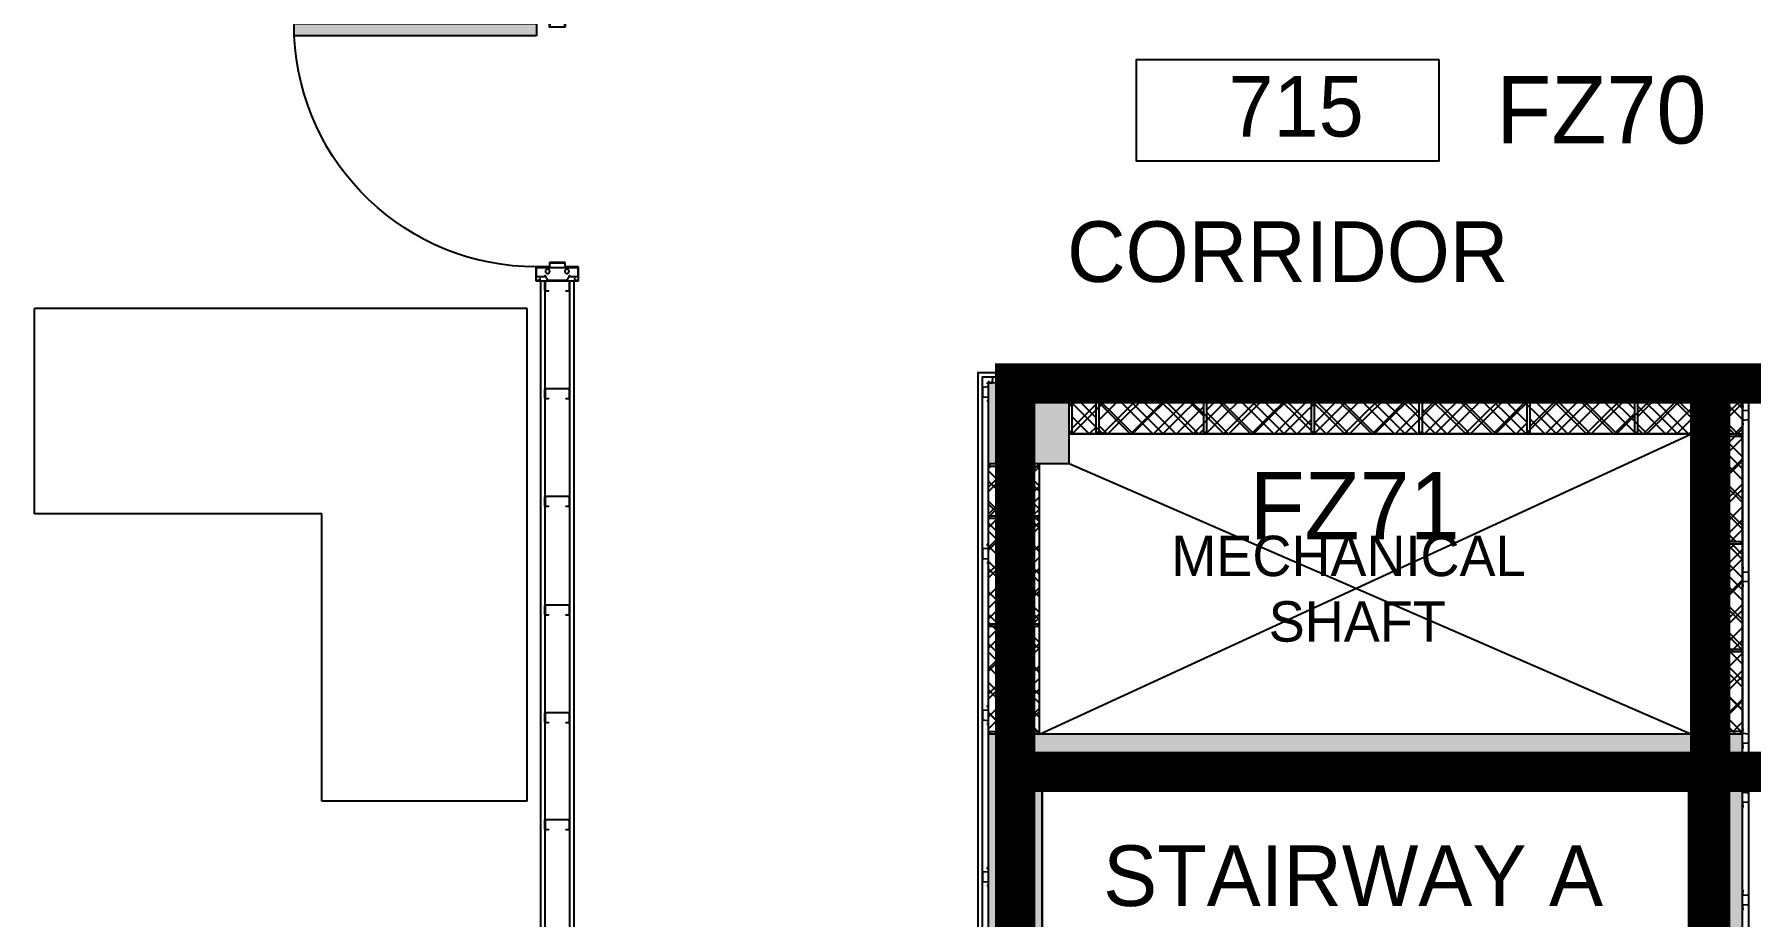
# Model space of a CAD drawing. Header units: millimetres. Extents: x 5414 to 278894, y 4264 to 146383.
# Drawn here: x 233223 to 239594, y 20468 to 23745 of the extents above; entities that cross this region are included whole.
import ezdxf
from ezdxf.enums import TextEntityAlignment as Align

# ---------------------------------------------------------------- set-up
doc = ezdxf.new("R2010")
doc.units = ezdxf.units.MM
doc.linetypes.add('Commercial Base Plan$0$ACAD_ISO10W100', pattern=[18, 12, -3, 0, -3])
for name, color, linetype in [('Commercial Base Plan$0$A-DR-INT', 6, 'Continuous'), ('Commercial Base Plan$0$A-GL-RMS-IDN', 6, 'Continuous'), ('Commercial Base Plan$0$A-PL-LAY-S', 6, 'Continuous'), ('Commercial Base Plan$0$I-FU-DSK', 6, 'Continuous'), ('E-FP-FZ', 1, 'Continuous')]:
    doc.layers.add(name, color=color, linetype=linetype)
doc.styles.add('ARCH', font='comic.ttf')
doc.styles.add('Commercial Base Plan$0$STYLUS BT', font='stylu.ttf')
pattern_1 = [(45, (195537.91, -28863.82), (-42.426407, 42.426407), [])]
pattern_2 = [(315, (195537.91, -28863.82), (42.426407, 42.426407), [])]
pattern_3 = [(45, (195937.91, -28863.82), (-42.426407, 42.426407), [])]
pattern_4 = [(315, (195937.91, -28863.82), (42.426407, 42.426407), [])]
pattern_5 = [(45, (196337.91, -28863.82), (-42.426407, 42.426407), [])]
pattern_6 = [(315, (196337.91, -28863.82), (42.426407, 42.426407), [])]
pattern_7 = [(45, (196737.91, -28863.82), (-42.426407, 42.426407), [])]
pattern_8 = [(315, (196737.91, -28863.82), (42.426407, 42.426407), [])]
pattern_9 = [(45, (197137.91, -28863.82), (-42.426407, 42.426407), [])]
pattern_10 = [(315, (197137.91, -28863.82), (42.426407, 42.426407), [])]
pattern_11 = [(45, (197537.91, -28863.82), (-42.426407, 42.426407), [])]
pattern_12 = [(315, (197537.91, -28863.82), (42.426407, 42.426407), [])]
pattern_13 = [(315, (195532.91, -28658.82), (42.426407, 42.426407), [])]
pattern_14 = [(225, (195532.91, -28658.82), (42.426407, -42.426407), [])]
pattern_15 = [(315, (195532.91, -28258.82), (42.426407, 42.426407), [])]
pattern_16 = [(225, (195532.91, -28258.82), (42.426407, -42.426407), [])]
pattern_17 = [(135, (197952.91, -27953.82), (-42.426407, -42.426407), [])]
pattern_18 = [(45, (197952.91, -27953.82), (-42.426407, 42.426407), [])]
pattern_19 = [(135, (197952.91, -28353.82), (-42.426407, -42.426407), [])]
pattern_20 = [(45, (197952.91, -28353.82), (-42.426407, 42.426407), [])]

# ---------------------------------------------------------------- blocks, each defined once
blk = doc.blocks.new('Commercial Base Plan$0$wbFurringChanel 70x22')
blk.add_lwpolyline([(4.9, 2.6), (0.5, 2.6, 0.414214), (0, 2.1), (0, 0.5, 0.414214), (0.5, 0), (15.5, 0, 0.394412), (16, 0.5), (17.5, 21.5, -0.394412), (18, 22), (18.3, 22, -0.198912), (18.6, 21.9), (19.1, 21.4, 0.198912), (19.4, 21.3), (50.6, 21.3), (50.6, 21.3, 0.198912), (50.9, 21.4), (51.4, 21.9, -0.198912), (51.7, 22), (52, 22, -0.394412), (52.5, 21.5), (54, 0.5, 0.394412), (54.5, 0), (69.5, 0, 0.414214), (70, 0.5), (70, 1.5, 0.414214), (69.5, 2), (65, 2)], format="xyb")
blk = doc.blocks.new('Commercial Base Plan$0$wbC_Stud 92x38')
blk.add_lwpolyline([(-13, 38), (-3, 38, -0.414214), (0, 35), (0, 3, -0.414214), (-3, 0), (-89, 0, -0.414214), (-92, 3), (-92, 35, -0.414214), (-89, 38), (-79, 38), (-79, 37), (-89, 37, 0.414214), (-91, 35), (-91, 3, 0.414214), (-89, 1), (-3, 1, 0.414214), (-1, 3), (-1, 35, 0.414214), (-3, 37), (-13, 37)], format="xyb", close=True)
blk = doc.blocks.new('Commercial Base Plan$0$wbDoorPlan 900x124(1010ro)')
for p, q in [((54.5, 976.1), (54.5, 77)), ((99.5, 976.1), (54.5, 976.1)), ((99.5, 77), (99.5, 976.1)), ((54.5, 77), (99.5, 77)), ((1, -34.6), (1, 34.5)), ((1009, -34.6), (1009, 34.5))]:
    blk.add_line(p, q)
for points in [[(9, 65), (2, 65, -0.414214), (1, 66), (1, 77, -0.414214), (2, 78), (50, 78, -0.414214), (51, 77), (51, 29, 0.414214), (52, 28), (66, 28, -0.414214), (67, 27), (67, -27, -0.414214), (66, -28), (52, -28, 0.414214), (51, -29), (51, -77, -0.414214), (50, -78), (2, -78, -0.414214), (1, -77), (1, -66, -0.414214), (2, -65), (9, -65), (9, -64), (2, -64, 0.414214), (0, -66), (0, -77, 0.414214), (2, -79), (50, -79, 0.414214), (52, -77), (52, -29), (66, -29, 0.414214), (68, -27), (68, 27, 0.414214), (66, 29), (52, 29), (52, 77, 0.414214), (50, 79), (2, 79, 0.414214), (0, 77), (0, 66, 0.414214), (2, 64), (9, 64)], [(1001, 65), (1008, 65, 0.414214), (1009, 66), (1009, 77, 0.414214), (1008, 78), (960, 78, 0.414214), (959, 77), (959, 29, -0.414214), (958, 28), (944, 28, 0.414214), (943, 27), (943, -27, 0.414214), (944, -28), (958, -28, -0.414214), (959, -29), (959, -77, 0.414214), (960, -78), (1008, -78, 0.414214), (1009, -77), (1009, -66, 0.414214), (1008, -65), (1001, -65), (1001, -64), (1008, -64, -0.414214), (1010, -66), (1010, -77, -0.414214), (1008, -79), (960, -79, -0.414214), (958, -77), (958, -29), (944, -29, -0.414214), (942, -27), (942, 27, -0.414214), (944, 29), (958, 29), (958, 77, -0.414214), (960, 79), (1008, 79, -0.414214), (1010, 77), (1010, 66, -0.414214), (1008, 64), (1001, 64)]]:
    blk.add_lwpolyline(points, format="xyb", close=True)
for points in [[(0, -34), (0, 34), (20, 45), (15, 51.5), (15, 77), (50, 77), (50, -77), (15, -77), (15, -51.5), (20, -45)], [(1010, -34), (1010, 34), (990, 45), (995, 51.5), (995, 77), (960, 77), (960, -77), (995, -77), (995, -51.5), (990, -45)]]:
    blk.add_lwpolyline(points, close=True)
for centre in [(35, 36), (975, 36), (35, -36), (975, -36)]:
    blk.add_circle(centre, 8)
blk.add_arc((58.9, 77.9), 899.1, 359.94192, 87.41192)
blk.add_solid([(54.5, 976.1), (99.5, 976.1), (54.5, 77), (99.5, 77)])
blk = doc.blocks.new('Commercial Base Plan$0$att.RoomName&Number')
blk.add_lwpolyline([(-7.5, 0), (7.5, 0), (7.5, 5), (-7.5, 5)], close=True)
at = {"style": 'Commercial Base Plan$0$STYLUS BT'}
for tag, p in [('ROOM_NAME', (0, 9.5)), ('ROOM', (0, 2.5))]:
    blk.add_attdef(tag, text='', height=3, dxfattribs=at).set_placement(p, align=Align.MIDDLE)
blk = doc.blocks.new('Commercial Base Plan$0$desk')
for p, q in [((0, 1829), (0, 0)), ((0, 1829), (762, 1829)), ((762, 1829), (762, 762)), ((762, 762), (1829, 762)), ((1829, 762), (1829, 0)), ((0, 0), (1829, 0))]:
    blk.add_line(p, q)

msp = doc.modelspace()

# ---------------------------------------------------------------- hatches: boundary and pattern name
at = {"layer": 'Commercial Base Plan$0$A-PL-LAY-S'}
for points in [[(237064, 22451.2), (236764, 22451.2), (236764, 22151.2), (237064, 22151.2)], [(237064, 16351.2), (236964, 16351.2), (236964, 20946.2), (239364, 20946.2), (239364, 16351.2), (238089, 16351.2), (238089, 16151.2), (239564, 16151.2), (239564, 21146.2), (236764, 21146.2), (236764, 16151.2), (237064, 16151.2)]]:
    msp.add_hatch(color=256, dxfattribs=at).paths.add_polyline_path(points)
h = msp.add_hatch(dxfattribs=at)
h.set_pattern_fill('LINE', color=256, scale=25, angle=45, style=0)
h.set_pattern_definition([(45, (84972.87, -183722.72), (-56.1266, 56.1266), [])])
h.paths.add_polyline_path([(236764, 21146.2), (236954, 21146.2), (236954, 22151.2), (236764, 22151.2)])
h.paths.add_polyline_path([(237064, 22261.2), (239374, 22261.2), (239374, 21146.2), (239564, 21146.2), (239564, 22451.2), (237064, 22451.2)])
h = msp.add_hatch(dxfattribs=at)
h.set_pattern_fill('LINE', color=256, scale=25, angle=315, style=0)
h.set_pattern_definition([(315, (84972.87, -183722.72), (56.1266, 56.1266), [])])
h.paths.add_polyline_path([(236764, 21146.2), (236954, 21146.2), (236954, 22151.2), (236764, 22151.2)])
h.paths.add_polyline_path([(237064, 22261.2), (239374, 22261.2), (239374, 21146.2), (239564, 21146.2), (239564, 22451.2), (237064, 22451.2)])
h = msp.add_hatch(dxfattribs=at)
h.set_pattern_fill('_USER', color=6, scale=60, angle=45, style=0, pattern_type=0)
h.set_pattern_definition(pattern_11)
h.paths.add_polyline_path([(237174, 22451.2), (237174, 22446.2), (237174, 22266.2), (237174, 22261.2), (237564, 22261.2), (237564, 22266.2), (237564, 22446.2), (237564, 22451.2)])
h = msp.add_hatch(dxfattribs=at)
h.set_pattern_fill('_USER', color=6, scale=60, angle=315, style=0, pattern_type=0)
h.set_pattern_definition(pattern_12)
h.paths.add_polyline_path([(237564, 22261.2), (237564, 22266.2), (237564, 22446.2), (237564, 22451.2), (237174, 22451.2), (237174, 22446.2), (237174, 22266.2), (237174, 22261.2)])
h = msp.add_hatch(dxfattribs=at)
h.set_pattern_fill('_USER', color=6, scale=60, angle=45, style=0, pattern_type=0)
h.set_pattern_definition(pattern_11)
h.paths.add_polyline_path([(237174, 22451.2), (237174, 22446.2), (237174, 22266.2), (237174, 22261.2), (237564, 22261.2), (237564, 22266.2), (237564, 22446.2), (237564, 22451.2)])
h = msp.add_hatch(dxfattribs=at)
h.set_pattern_fill('_USER', color=6, scale=60, angle=315, style=0, pattern_type=0)
h.set_pattern_definition(pattern_12)
h.paths.add_polyline_path([(237564, 22261.2), (237564, 22266.2), (237564, 22446.2), (237564, 22451.2), (237174, 22451.2), (237174, 22446.2), (237174, 22266.2), (237174, 22261.2)])
h = msp.add_hatch(dxfattribs=at)
h.set_pattern_fill('_USER', color=6, scale=60, angle=45, style=0, pattern_type=0)
h.set_pattern_definition(pattern_9)
h.paths.add_polyline_path([(237574, 22451.2), (237574, 22446.2), (237574, 22266.2), (237574, 22261.2), (237964, 22261.2), (237964, 22266.2), (237964, 22446.2), (237964, 22451.2)])
h = msp.add_hatch(dxfattribs=at)
h.set_pattern_fill('_USER', color=6, scale=60, angle=315, style=0, pattern_type=0)
h.set_pattern_definition(pattern_10)
h.paths.add_polyline_path([(237964, 22261.2), (237964, 22266.2), (237964, 22446.2), (237964, 22451.2), (237574, 22451.2), (237574, 22446.2), (237574, 22266.2), (237574, 22261.2)])
h = msp.add_hatch(dxfattribs=at)
h.set_pattern_fill('_USER', color=6, scale=60, angle=45, style=0, pattern_type=0)
h.set_pattern_definition(pattern_9)
h.paths.add_polyline_path([(237574, 22451.2), (237574, 22446.2), (237574, 22266.2), (237574, 22261.2), (237964, 22261.2), (237964, 22266.2), (237964, 22446.2), (237964, 22451.2)])
h = msp.add_hatch(dxfattribs=at)
h.set_pattern_fill('_USER', color=6, scale=60, angle=315, style=0, pattern_type=0)
h.set_pattern_definition(pattern_10)
h.paths.add_polyline_path([(237964, 22261.2), (237964, 22266.2), (237964, 22446.2), (237964, 22451.2), (237574, 22451.2), (237574, 22446.2), (237574, 22266.2), (237574, 22261.2)])
h = msp.add_hatch(dxfattribs=at)
h.set_pattern_fill('_USER', color=6, scale=60, angle=45, style=0, pattern_type=0)
h.set_pattern_definition(pattern_7)
h.paths.add_polyline_path([(237974, 22451.2), (237974, 22446.2), (237974, 22266.2), (237974, 22261.2), (238364, 22261.2), (238364, 22266.2), (238364, 22446.2), (238364, 22451.2)])
h = msp.add_hatch(dxfattribs=at)
h.set_pattern_fill('_USER', color=6, scale=60, angle=315, style=0, pattern_type=0)
h.set_pattern_definition(pattern_8)
h.paths.add_polyline_path([(238364, 22261.2), (238364, 22266.2), (238364, 22446.2), (238364, 22451.2), (237974, 22451.2), (237974, 22446.2), (237974, 22266.2), (237974, 22261.2)])
h = msp.add_hatch(dxfattribs=at)
h.set_pattern_fill('_USER', color=6, scale=60, angle=45, style=0, pattern_type=0)
h.set_pattern_definition(pattern_7)
h.paths.add_polyline_path([(237974, 22451.2), (237974, 22446.2), (237974, 22266.2), (237974, 22261.2), (238364, 22261.2), (238364, 22266.2), (238364, 22446.2), (238364, 22451.2)])
h = msp.add_hatch(dxfattribs=at)
h.set_pattern_fill('_USER', color=6, scale=60, angle=315, style=0, pattern_type=0)
h.set_pattern_definition(pattern_8)
h.paths.add_polyline_path([(238364, 22261.2), (238364, 22266.2), (238364, 22446.2), (238364, 22451.2), (237974, 22451.2), (237974, 22446.2), (237974, 22266.2), (237974, 22261.2)])
h = msp.add_hatch(dxfattribs=at)
h.set_pattern_fill('_USER', color=6, scale=60, angle=45, style=0, pattern_type=0)
h.set_pattern_definition(pattern_5)
h.paths.add_polyline_path([(238374, 22451.2), (238374, 22446.2), (238374, 22266.2), (238374, 22261.2), (238764, 22261.2), (238764, 22266.2), (238764, 22446.2), (238764, 22451.2)])
h = msp.add_hatch(dxfattribs=at)
h.set_pattern_fill('_USER', color=6, scale=60, angle=315, style=0, pattern_type=0)
h.set_pattern_definition(pattern_6)
h.paths.add_polyline_path([(238764, 22261.2), (238764, 22266.2), (238764, 22446.2), (238764, 22451.2), (238374, 22451.2), (238374, 22446.2), (238374, 22266.2), (238374, 22261.2)])
h = msp.add_hatch(dxfattribs=at)
h.set_pattern_fill('_USER', color=6, scale=60, angle=45, style=0, pattern_type=0)
h.set_pattern_definition(pattern_5)
h.paths.add_polyline_path([(238374, 22451.2), (238374, 22446.2), (238374, 22266.2), (238374, 22261.2), (238764, 22261.2), (238764, 22266.2), (238764, 22446.2), (238764, 22451.2)])
h = msp.add_hatch(dxfattribs=at)
h.set_pattern_fill('_USER', color=6, scale=60, angle=315, style=0, pattern_type=0)
h.set_pattern_definition(pattern_6)
h.paths.add_polyline_path([(238764, 22261.2), (238764, 22266.2), (238764, 22446.2), (238764, 22451.2), (238374, 22451.2), (238374, 22446.2), (238374, 22266.2), (238374, 22261.2)])
h = msp.add_hatch(dxfattribs=at)
h.set_pattern_fill('_USER', color=6, scale=60, angle=45, style=0, pattern_type=0)
h.set_pattern_definition(pattern_3)
h.paths.add_polyline_path([(238774, 22451.2), (238774, 22446.2), (238774, 22266.2), (238774, 22261.2), (239164, 22261.2), (239164, 22266.2), (239164, 22446.2), (239164, 22451.2)])
h = msp.add_hatch(dxfattribs=at)
h.set_pattern_fill('_USER', color=6, scale=60, angle=315, style=0, pattern_type=0)
h.set_pattern_definition(pattern_4)
h.paths.add_polyline_path([(239164, 22261.2), (239164, 22266.2), (239164, 22446.2), (239164, 22451.2), (238774, 22451.2), (238774, 22446.2), (238774, 22266.2), (238774, 22261.2)])
h = msp.add_hatch(dxfattribs=at)
h.set_pattern_fill('_USER', color=6, scale=60, angle=45, style=0, pattern_type=0)
h.set_pattern_definition(pattern_3)
h.paths.add_polyline_path([(238774, 22451.2), (238774, 22446.2), (238774, 22266.2), (238774, 22261.2), (239164, 22261.2), (239164, 22266.2), (239164, 22446.2), (239164, 22451.2)])
h = msp.add_hatch(dxfattribs=at)
h.set_pattern_fill('_USER', color=6, scale=60, angle=315, style=0, pattern_type=0)
h.set_pattern_definition(pattern_4)
h.paths.add_polyline_path([(239164, 22261.2), (239164, 22266.2), (239164, 22446.2), (239164, 22451.2), (238774, 22451.2), (238774, 22446.2), (238774, 22266.2), (238774, 22261.2)])
h = msp.add_hatch(dxfattribs=at)
h.set_pattern_fill('_USER', color=256, scale=60, angle=225, style=0, pattern_type=0)
h.set_pattern_definition(pattern_1)
h.paths.add_polyline_path([(239174, 22266.2), (239174, 22261.2), (239564, 22261.2), (239564, 22266.2), (239564, 22446.2), (239564, 22451.2), (239174, 22451.2), (239174, 22446.2)])
h = msp.add_hatch(dxfattribs=at)
h.set_pattern_fill('_USER', color=256, scale=60, angle=135, style=0, pattern_type=0)
h.set_pattern_definition(pattern_2)
h.paths.add_polyline_path([(239174, 22266.2), (239174, 22261.2), (239564, 22261.2), (239564, 22266.2), (239564, 22446.2), (239564, 22451.2), (239174, 22451.2), (239174, 22446.2)])
h = msp.add_hatch(dxfattribs=at)
h.set_pattern_fill('_USER', color=256, scale=60, angle=225, style=0, pattern_type=0)
h.set_pattern_definition(pattern_1)
h.paths.add_polyline_path([(239174, 22266.2), (239174, 22261.2), (239564, 22261.2), (239564, 22266.2), (239564, 22446.2), (239564, 22451.2), (239174, 22451.2), (239174, 22446.2)])
h = msp.add_hatch(dxfattribs=at)
h.set_pattern_fill('_USER', color=256, scale=60, angle=135, style=0, pattern_type=0)
h.set_pattern_definition(pattern_2)
h.paths.add_polyline_path([(239174, 22266.2), (239174, 22261.2), (239564, 22261.2), (239564, 22266.2), (239564, 22446.2), (239564, 22451.2), (239174, 22451.2), (239174, 22446.2)])
h = msp.add_hatch(dxfattribs=at)
h.set_pattern_fill('_USER', color=6, scale=60, angle=-45, style=0, pattern_type=0)
h.set_pattern_definition(pattern_13)
h.paths.add_polyline_path([(239564, 22251.2), (239559, 22251.2), (239379, 22251.2), (239374, 22251.2), (239374, 21861.2), (239379, 21861.2), (239559, 21861.2), (239564, 21861.2)])
h = msp.add_hatch(dxfattribs=at)
h.set_pattern_fill('_USER', color=6, scale=60, angle=225, style=0, pattern_type=0)
h.set_pattern_definition(pattern_14)
h.paths.add_polyline_path([(239374, 21861.2), (239379, 21861.2), (239559, 21861.2), (239564, 21861.2), (239564, 22251.2), (239559, 22251.2), (239379, 22251.2), (239374, 22251.2)])
h = msp.add_hatch(dxfattribs=at)
h.set_pattern_fill('_USER', color=6, scale=60, angle=-45, style=0, pattern_type=0)
h.set_pattern_definition(pattern_13)
h.paths.add_polyline_path([(239564, 22251.2), (239559, 22251.2), (239379, 22251.2), (239374, 22251.2), (239374, 21861.2), (239379, 21861.2), (239559, 21861.2), (239564, 21861.2)])
h = msp.add_hatch(dxfattribs=at)
h.set_pattern_fill('_USER', color=6, scale=60, angle=225, style=0, pattern_type=0)
h.set_pattern_definition(pattern_14)
h.paths.add_polyline_path([(239374, 21861.2), (239379, 21861.2), (239559, 21861.2), (239564, 21861.2), (239564, 22251.2), (239559, 22251.2), (239379, 22251.2), (239374, 22251.2)])
h = msp.add_hatch(dxfattribs=at)
h.set_pattern_fill('_USER', color=6, scale=60, angle=135, style=0, pattern_type=0)
h.set_pattern_definition(pattern_19)
h.paths.add_polyline_path([(236764, 21556.2), (236769, 21556.2), (236949, 21556.2), (236954, 21556.2), (236954, 21946.2), (236949, 21946.2), (236769, 21946.2), (236764, 21946.2)])
h = msp.add_hatch(dxfattribs=at)
h.set_pattern_fill('_USER', color=6, scale=60, angle=405, style=0, pattern_type=0)
h.set_pattern_definition(pattern_20)
h.paths.add_polyline_path([(236954, 21946.2), (236949, 21946.2), (236769, 21946.2), (236764, 21946.2), (236764, 21556.2), (236769, 21556.2), (236949, 21556.2), (236954, 21556.2)])
h = msp.add_hatch(dxfattribs=at)
h.set_pattern_fill('_USER', color=6, scale=60, angle=135, style=0, pattern_type=0)
h.set_pattern_definition(pattern_19)
h.paths.add_polyline_path([(236764, 21556.2), (236769, 21556.2), (236949, 21556.2), (236954, 21556.2), (236954, 21946.2), (236949, 21946.2), (236769, 21946.2), (236764, 21946.2)])
h = msp.add_hatch(dxfattribs=at)
h.set_pattern_fill('_USER', color=6, scale=60, angle=405, style=0, pattern_type=0)
h.set_pattern_definition(pattern_20)
h.paths.add_polyline_path([(236954, 21946.2), (236949, 21946.2), (236769, 21946.2), (236764, 21946.2), (236764, 21556.2), (236769, 21556.2), (236949, 21556.2), (236954, 21556.2)])
h = msp.add_hatch(dxfattribs=at)
h.set_pattern_fill('_USER', color=6, scale=60, angle=-45, style=0, pattern_type=0)
h.set_pattern_definition(pattern_15)
h.paths.add_polyline_path([(239564, 21851.2), (239559, 21851.2), (239379, 21851.2), (239374, 21851.2), (239374, 21461.2), (239379, 21461.2), (239559, 21461.2), (239564, 21461.2)])
h = msp.add_hatch(dxfattribs=at)
h.set_pattern_fill('_USER', color=6, scale=60, angle=225, style=0, pattern_type=0)
h.set_pattern_definition(pattern_16)
h.paths.add_polyline_path([(239374, 21461.2), (239379, 21461.2), (239559, 21461.2), (239564, 21461.2), (239564, 21851.2), (239559, 21851.2), (239379, 21851.2), (239374, 21851.2)])
h = msp.add_hatch(dxfattribs=at)
h.set_pattern_fill('_USER', color=6, scale=60, angle=-45, style=0, pattern_type=0)
h.set_pattern_definition(pattern_15)
h.paths.add_polyline_path([(239564, 21851.2), (239559, 21851.2), (239379, 21851.2), (239374, 21851.2), (239374, 21461.2), (239379, 21461.2), (239559, 21461.2), (239564, 21461.2)])
h = msp.add_hatch(dxfattribs=at)
h.set_pattern_fill('_USER', color=6, scale=60, angle=225, style=0, pattern_type=0)
h.set_pattern_definition(pattern_16)
h.paths.add_polyline_path([(239374, 21461.2), (239379, 21461.2), (239559, 21461.2), (239564, 21461.2), (239564, 21851.2), (239559, 21851.2), (239379, 21851.2), (239374, 21851.2)])
h = msp.add_hatch(dxfattribs=at)
h.set_pattern_fill('_USER', color=6, scale=60, angle=135, style=0, pattern_type=0)
h.set_pattern_definition(pattern_17)
h.paths.add_polyline_path([(236764, 21156.2), (236769, 21156.2), (236949, 21156.2), (236954, 21156.2), (236954, 21546.2), (236949, 21546.2), (236769, 21546.2), (236764, 21546.2)])
h = msp.add_hatch(dxfattribs=at)
h.set_pattern_fill('_USER', color=6, scale=60, angle=405, style=0, pattern_type=0)
h.set_pattern_definition(pattern_18)
h.paths.add_polyline_path([(236954, 21546.2), (236949, 21546.2), (236769, 21546.2), (236764, 21546.2), (236764, 21156.2), (236769, 21156.2), (236949, 21156.2), (236954, 21156.2)])
h = msp.add_hatch(dxfattribs=at)
h.set_pattern_fill('_USER', color=6, scale=60, angle=135, style=0, pattern_type=0)
h.set_pattern_definition(pattern_17)
h.paths.add_polyline_path([(236764, 21156.2), (236769, 21156.2), (236949, 21156.2), (236954, 21156.2), (236954, 21546.2), (236949, 21546.2), (236769, 21546.2), (236764, 21546.2)])
h = msp.add_hatch(dxfattribs=at)
h.set_pattern_fill('_USER', color=6, scale=60, angle=405, style=0, pattern_type=0)
h.set_pattern_definition(pattern_18)
h.paths.add_polyline_path([(236954, 21546.2), (236949, 21546.2), (236769, 21546.2), (236764, 21546.2), (236764, 21156.2), (236769, 21156.2), (236949, 21156.2), (236954, 21156.2)])

# ---------------------------------------------------------------- linework, layer by layer
for p, q in [((235102, 22829.2), (235226, 22829.2)), ((237074, 22446.2), (237064, 22446.2)), ((237074, 22446.2), (237064, 22446.2)), ((237159, 22451.2), (237074, 22366.2)), ((237159, 22451.2), (237074, 22366.2)), ((237164, 22405.6), (237118.4, 22451.2)), ((237164, 22405.6), (237118.4, 22451.2)), ((237174, 22446.2), (237164, 22446.2)), ((237174, 22446.2), (237164, 22446.2)), ((237574, 22446.2), (237564, 22446.2)), ((237574, 22446.2), (237564, 22446.2)), ((237974, 22446.2), (237964, 22446.2)), ((237974, 22446.2), (237964, 22446.2)), ((238374, 22446.2), (238364, 22446.2)), ((238374, 22446.2), (238364, 22446.2)), ((238774, 22446.2), (238764, 22446.2)), ((238774, 22446.2), (238764, 22446.2)), ((239174, 22446.2), (239164, 22446.2)), ((239174, 22446.2), (239164, 22446.2)), ((237164, 22320.7), (237074, 22410.7)), ((237164, 22320.7), (237074, 22410.7)), ((237164, 22371.3), (237074, 22281.3)), ((237164, 22371.3), (237074, 22281.3)), ((237138.7, 22261.2), (237074, 22325.9)), ((237138.7, 22261.2), (237074, 22325.9)), ((236954, 21146.2), (239374, 22261.2)), ((236954, 21146.2), (239374, 22261.2)), ((237074, 22266.2), (237064, 22266.2)), ((237074, 22266.2), (237064, 22266.2)), ((237164, 22286.5), (237138.7, 22261.2)), ((237164, 22286.5), (237138.7, 22261.2)), ((237174, 22266.2), (237164, 22266.2)), ((237174, 22266.2), (237164, 22266.2)), ((237574, 22266.2), (237564, 22266.2)), ((237574, 22266.2), (237564, 22266.2)), ((237974, 22266.2), (237964, 22266.2)), ((237974, 22266.2), (237964, 22266.2)), ((238374, 22266.2), (238364, 22266.2)), ((238374, 22266.2), (238364, 22266.2)), ((238774, 22266.2), (238764, 22266.2)), ((238774, 22266.2), (238764, 22266.2)), ((239174, 22266.2), (239164, 22266.2)), ((239174, 22266.2), (239164, 22266.2)), ((239379, 22251.2), (239379, 22261.2)), ((239379, 22251.2), (239379, 22261.2)), ((239559, 22251.2), (239559, 22261.2)), ((239559, 22251.2), (239559, 22261.2)), ((236764, 22151.2), (236764, 21146.2)), ((236764, 22141.2), (236764, 21956.2)), ((236944, 22141.2), (236764, 21961.2)), ((236859.1, 22141.2), (236764, 22046)), ((236774.3, 22141.2), (236764, 22130.9)), ((236764, 22141.2), (236769, 22141.2)), ((236764, 22141.2), (236764, 21956.2)), ((236944, 22141.2), (236764, 21961.2)), ((236859.1, 22141.2), (236764, 22046)), ((236774.3, 22141.2), (236764, 22130.9)), ((236764, 22141.2), (236769, 22141.2)), ((236769, 22151.2), (236769, 22141.2)), ((236769, 22151.2), (236769, 22141.2)), ((236769, 22141.2), (236949, 22141.2)), ((236769, 22141.2), (236949, 22141.2)), ((236794.3, 22141.2), (236954, 21981.5)), ((236794.3, 22141.2), (236954, 21981.5)), ((236879.1, 22141.2), (236954, 22066.3)), ((236879.1, 22141.2), (236954, 22066.3)), ((236949, 22151.2), (236949, 22141.2)), ((236949, 22151.2), (236949, 22141.2)), ((236949, 22141.2), (236954, 22141.2)), ((236949, 22141.2), (236954, 22141.2)), ((236954, 21146.2), (236954, 22151.2)), ((236954, 21956.2), (236954, 22141.2)), ((236954, 21956.2), (236954, 22141.2)), ((237064, 22151.2), (239374, 21146.2)), ((237064, 22151.2), (239374, 21146.2)), ((236764, 22086.6), (236894.4, 21956.2)), ((236764, 22086.6), (236894.4, 21956.2)), ((236954, 22066.3), (236843.8, 21956.2)), ((236954, 22066.3), (236843.8, 21956.2)), ((236764, 22001.8), (236809.6, 21956.2)), ((236764, 22001.8), (236809.6, 21956.2)), ((236954, 21981.5), (236928.7, 21956.2)), ((236954, 21981.5), (236928.7, 21956.2)), ((236764, 21956.2), (236769, 21956.2)), ((236764, 21956.2), (236769, 21956.2)), ((236769, 21956.2), (236949, 21956.2)), ((236769, 21956.2), (236769, 21946.2)), ((236769, 21956.2), (236949, 21956.2)), ((236769, 21956.2), (236769, 21946.2)), ((236949, 21956.2), (236954, 21956.2)), ((236949, 21956.2), (236949, 21946.2)), ((236949, 21956.2), (236954, 21956.2)), ((236949, 21956.2), (236949, 21946.2)), ((239379, 21851.2), (239379, 21861.2)), ((239379, 21851.2), (239379, 21861.2)), ((239559, 21851.2), (239559, 21861.2)), ((239559, 21851.2), (239559, 21861.2)), ((236769, 21556.2), (236769, 21546.2)), ((236769, 21556.2), (236769, 21546.2)), ((236949, 21556.2), (236949, 21546.2)), ((236949, 21556.2), (236949, 21546.2)), ((239379, 21451.2), (239374, 21451.2)), ((239374, 21451.2), (239374, 21156.2)), ((239374, 21425.9), (239399.3, 21451.2)), ((239374, 21341), (239484.1, 21451.2)), ((239379, 21451.2), (239374, 21451.2)), ((239374, 21451.2), (239374, 21156.2)), ((239374, 21425.9), (239399.3, 21451.2)), ((239374, 21341), (239484.1, 21451.2)), ((239374, 21256.2), (239564, 21446.2)), ((239374, 21256.2), (239564, 21446.2)), ((239564, 21235.9), (239374, 21425.9)), ((239564, 21235.9), (239374, 21425.9)), ((239379, 21451.2), (239379, 21461.2)), ((239379, 21451.2), (239379, 21461.2)), ((239564, 21320.7), (239433.5, 21451.2)), ((239564, 21320.7), (239433.5, 21451.2)), ((239564, 21405.6), (239518.4, 21451.2)), ((239564, 21405.6), (239518.4, 21451.2)), ((239559, 21451.2), (239559, 21461.2)), ((239559, 21451.2), (239559, 21461.2)), ((239564, 21451.2), (239559, 21451.2)), ((239564, 21451.2), (239559, 21451.2)), ((239564, 21156.2), (239564, 21451.2)), ((239564, 21156.2), (239564, 21451.2)), ((239374, 21171.3), (239564, 21361.3)), ((239374, 21171.3), (239564, 21361.3)), ((239558.8, 21156.2), (239374, 21341)), ((239558.8, 21156.2), (239374, 21341)), ((239474, 21156.2), (239374, 21256.2)), ((239474, 21156.2), (239374, 21256.2)), ((239443.7, 21156.2), (239564, 21276.5)), ((239443.7, 21156.2), (239564, 21276.5)), ((236769, 21156.2), (236769, 21146.2)), ((236769, 21156.2), (236769, 21146.2)), ((236949, 21156.2), (236949, 21146.2)), ((236949, 21156.2), (236949, 21146.2)), ((239389.1, 21156.2), (239374, 21171.3)), ((239389.1, 21156.2), (239374, 21171.3)), ((239379, 21156.2), (239374, 21156.2)), ((239379, 21156.2), (239374, 21156.2)), ((239379, 21146.2), (239379, 21156.2)), ((239379, 21146.2), (239379, 21156.2)), ((239528.5, 21156.2), (239564, 21191.6)), ((239528.5, 21156.2), (239564, 21191.6)), ((239564, 21156.2), (239559, 21156.2)), ((239559, 21146.2), (239559, 21156.2)), ((239564, 21156.2), (239559, 21156.2)), ((239559, 21146.2), (239559, 21156.2))]:
    msp.add_line(p, q, dxfattribs=at)
at = {"layer": 'Commercial Base Plan$0$A-PL-LAY-S', "linetype": 'Commercial Base Plan$0$ACAD_ISO10W100'}
msp.add_line((236864, 22261.2), (236864, 22351.2), dxfattribs=at)
at = {"layer": 'Commercial Base Plan$0$A-PL-LAY-S'}
for points in [[(235102, 22829.2), (235102, 16113.2)], [(235118, 22829.2), (235118, 16113.2)], [(235210, 22829.2), (235210, 16113.2)], [(235226, 22829.2), (235226, 16113.2)], [(237102, 16203.2), (237102, 16113.2), (236726, 16113.2), (236726, 22489.2), (239602, 22489.2), (239752, 22489.2)], [(237086, 16203.2), (237086, 16129.2), (236742, 16129.2), (236742, 22473.2), (239586, 22473.2), (239752, 22473.2)], [(237064, 22451.2), (239564, 22451.2), (239564, 21146.2)], [(237164, 22451.2), (237074, 22451.2)], [(237074, 22451.2), (237074, 22446.2)], [(237164, 22451.2), (237074, 22451.2)], [(237074, 22451.2), (237074, 22446.2)], [(237074, 22446.2), (237074, 22266.2)], [(237074, 22446.2), (237074, 22266.2)], [(237164, 22446.2), (237164, 22451.2)], [(237164, 22446.2), (237164, 22451.2)], [(237164, 22266.2), (237164, 22446.2)], [(237164, 22266.2), (237164, 22446.2)], [(237564, 22451.2), (237174, 22451.2), (237174, 22446.2)], [(237564, 22451.2), (237174, 22451.2), (237174, 22446.2)], [(237564, 22446.2), (237564, 22451.2)], [(237564, 22446.2), (237564, 22451.2)], [(237964, 22451.2), (237574, 22451.2), (237574, 22446.2)], [(237964, 22451.2), (237574, 22451.2), (237574, 22446.2)], [(237964, 22446.2), (237964, 22451.2)], [(237964, 22446.2), (237964, 22451.2)], [(238364, 22451.2), (237974, 22451.2), (237974, 22446.2)], [(238364, 22451.2), (237974, 22451.2), (237974, 22446.2)], [(238364, 22446.2), (238364, 22451.2)], [(238364, 22446.2), (238364, 22451.2)], [(238764, 22451.2), (238374, 22451.2), (238374, 22446.2)], [(238764, 22451.2), (238374, 22451.2), (238374, 22446.2)], [(238764, 22446.2), (238764, 22451.2)], [(238764, 22446.2), (238764, 22451.2)], [(239164, 22451.2), (238774, 22451.2), (238774, 22446.2)], [(239164, 22451.2), (238774, 22451.2), (238774, 22446.2)], [(239164, 22446.2), (239164, 22451.2)], [(239164, 22446.2), (239164, 22451.2)], [(239564, 22451.2), (239174, 22451.2), (239174, 22446.2)], [(239564, 22451.2), (239174, 22451.2), (239174, 22446.2)], [(239174, 22446.2), (239174, 22266.2)], [(239174, 22446.2), (239174, 22266.2)], [(239564, 22446.2), (239564, 22451.2)], [(239564, 22446.2), (239564, 22451.2)], [(239564, 22266.2), (239564, 22446.2)], [(239564, 22266.2), (239564, 22446.2)], [(239752, 22381.2), (239586, 22381.2), (239586, 21054.2), (244054, 21054.2)], [(239374, 21146.2), (239374, 22261.2), (237064, 22261.2)], [(237074, 22261.2), (237164, 22261.2), (237164, 22266.2)], [(237074, 22266.2), (237074, 22261.2)], [(237074, 22261.2), (237164, 22261.2), (237164, 22266.2)], [(237074, 22266.2), (237074, 22261.2)], [(237174, 22266.2), (237174, 22261.2), (237564, 22261.2), (237564, 22266.2)], [(237174, 22266.2), (237174, 22261.2), (237564, 22261.2), (237564, 22266.2)], [(237574, 22266.2), (237574, 22261.2), (237964, 22261.2), (237964, 22266.2)], [(237574, 22266.2), (237574, 22261.2), (237964, 22261.2), (237964, 22266.2)], [(237974, 22266.2), (237974, 22261.2), (238364, 22261.2), (238364, 22266.2)], [(237974, 22266.2), (237974, 22261.2), (238364, 22261.2), (238364, 22266.2)], [(238374, 22266.2), (238374, 22261.2), (238764, 22261.2), (238764, 22266.2)], [(238374, 22266.2), (238374, 22261.2), (238764, 22261.2), (238764, 22266.2)], [(238774, 22266.2), (238774, 22261.2), (239164, 22261.2), (239164, 22266.2)], [(238774, 22266.2), (238774, 22261.2), (239164, 22261.2), (239164, 22266.2)], [(239174, 22266.2), (239174, 22261.2), (239379, 22261.2)], [(239174, 22266.2), (239174, 22261.2), (239379, 22261.2)], [(239379, 22251.2), (239374, 22251.2), (239374, 21861.2), (239379, 21861.2)], [(239379, 22251.2), (239374, 22251.2), (239374, 21861.2), (239379, 21861.2)], [(239379, 22261.2), (239559, 22261.2)], [(239379, 22261.2), (239559, 22261.2)], [(239559, 22261.2), (239564, 22261.2), (239564, 22266.2)], [(239559, 22261.2), (239564, 22261.2), (239564, 22266.2)], [(239564, 21861.2), (239564, 22251.2), (239559, 22251.2)], [(239564, 21861.2), (239564, 22251.2), (239559, 22251.2)], [(236764, 21946.2), (236764, 21556.2), (236769, 21556.2)], [(236769, 21946.2), (236764, 21946.2)], [(236764, 21946.2), (236764, 21556.2), (236769, 21556.2)], [(236769, 21946.2), (236764, 21946.2)], [(236949, 21556.2), (236954, 21556.2), (236954, 21946.2), (236949, 21946.2)], [(236949, 21556.2), (236954, 21556.2), (236954, 21946.2), (236949, 21946.2)], [(239559, 21861.2), (239564, 21861.2)], [(239559, 21861.2), (239564, 21861.2)], [(239379, 21851.2), (239374, 21851.2), (239374, 21461.2), (239379, 21461.2)], [(239379, 21851.2), (239374, 21851.2), (239374, 21461.2), (239379, 21461.2)], [(239564, 21461.2), (239564, 21851.2), (239559, 21851.2)], [(239564, 21461.2), (239564, 21851.2), (239559, 21851.2)], [(236764, 21546.2), (236764, 21156.2), (236769, 21156.2)], [(236769, 21546.2), (236764, 21546.2)], [(236764, 21546.2), (236764, 21156.2), (236769, 21156.2)], [(236769, 21546.2), (236764, 21546.2)], [(236949, 21156.2), (236954, 21156.2), (236954, 21546.2), (236949, 21546.2)], [(236949, 21156.2), (236954, 21156.2), (236954, 21546.2), (236949, 21546.2)], [(239559, 21451.2), (239379, 21451.2)], [(239559, 21451.2), (239379, 21451.2)], [(239559, 21461.2), (239564, 21461.2)], [(239559, 21461.2), (239564, 21461.2)], [(239559, 21156.2), (239379, 21156.2)], [(239559, 21156.2), (239379, 21156.2)], [(239374, 21146.2), (236954, 21146.2)], [(237064, 16251.2), (236964, 16251.2), (236864, 16251.2), (236864, 20946.2), (236864, 21046.2), (239364, 21046.2), (239464, 21046.2), (239464, 16351.2), (239464, 16251.2), (238089, 16251.2)], [(244054, 20962.2), (239586, 20962.2), (239586, 17121.2), (241566, 17121.2)], [(238089, 16203.2), (238089, 16351.2), (239364, 16351.2), (239364, 20946.2), (236964, 20946.2), (236964, 16351.2), (237064, 16351.2), (237064, 16203.2)]]:
    msp.add_lwpolyline(points, dxfattribs=at)
for points in [[(237064, 22451.2), (236764, 22451.2), (236764, 22151.2), (237064, 22151.2)], [(236954, 22151.2), (237064, 22151.2), (237064, 22261.2), (239374, 22261.2), (239374, 21146.2), (236954, 21146.2)], [(237064, 16351.2), (236964, 16351.2), (236964, 20946.2), (239364, 20946.2), (239364, 16351.2), (238089, 16351.2), (238089, 16151.2), (239564, 16151.2), (239564, 21146.2), (236764, 21146.2), (236764, 16151.2), (237064, 16151.2)]]:
    msp.add_lwpolyline(points, close=True, dxfattribs=at)
at = {"layer": 'Commercial Base Plan$0$A-PL-LAY-S', "color": 5}
for points in [[(237174, 22446.2), (237174, 22266.2)], [(237174, 22446.2), (237174, 22266.2)], [(237564, 22266.2), (237564, 22446.2)], [(237564, 22266.2), (237564, 22446.2)], [(237574, 22446.2), (237574, 22266.2)], [(237574, 22446.2), (237574, 22266.2)], [(237964, 22266.2), (237964, 22446.2)], [(237964, 22266.2), (237964, 22446.2)], [(237974, 22446.2), (237974, 22266.2)], [(237974, 22446.2), (237974, 22266.2)], [(238364, 22266.2), (238364, 22446.2)], [(238364, 22266.2), (238364, 22446.2)], [(238374, 22446.2), (238374, 22266.2)], [(238374, 22446.2), (238374, 22266.2)], [(238764, 22266.2), (238764, 22446.2)], [(238764, 22266.2), (238764, 22446.2)], [(238774, 22446.2), (238774, 22266.2)], [(238774, 22446.2), (238774, 22266.2)], [(239164, 22266.2), (239164, 22446.2)], [(239164, 22266.2), (239164, 22446.2)], [(239559, 22251.2), (239379, 22251.2)], [(239559, 22251.2), (239379, 22251.2)], [(236949, 21946.2), (236769, 21946.2)], [(236949, 21946.2), (236769, 21946.2)], [(239379, 21861.2), (239559, 21861.2)], [(239379, 21861.2), (239559, 21861.2)], [(239559, 21851.2), (239379, 21851.2)], [(239559, 21851.2), (239379, 21851.2)], [(236769, 21556.2), (236949, 21556.2)], [(236769, 21556.2), (236949, 21556.2)], [(236949, 21546.2), (236769, 21546.2)], [(236949, 21546.2), (236769, 21546.2)], [(239379, 21461.2), (239559, 21461.2)], [(239379, 21461.2), (239559, 21461.2)], [(236769, 21156.2), (236949, 21156.2)], [(236769, 21156.2), (236949, 21156.2)]]:
    msp.add_lwpolyline(points, dxfattribs=at)
at = {"layer": 'E-FP-FZ', "const_width": 150}
for points in [[(239443.9, 22447.7), (236864, 22447.7), (236864, 16251.2), (239443.9, 16251.2)], [(244197.3, 22447.7), (239443.9, 22447.7), (239443.9, 21006.1), (244197.3, 21006.1)]]:
    msp.add_lwpolyline(points, close=True, dxfattribs=at)
msp.add_lwpolyline([(239443.9, 21006.1), (236864, 21006.1)], dxfattribs=at)

# ---------------------------------------------------------------- block references
at = {"layer": 'Commercial Base Plan$0$A-DR-INT', "xscale": -1, "rotation": 90}
msp.add_blockref('Commercial Base Plan$0$wbDoorPlan 900x124(1010ro)', (235164, 23839.2), dxfattribs=at)
at = {"layer": 'Commercial Base Plan$0$A-GL-RMS-IDN'}
ref = msp.add_blockref('Commercial Base Plan$0$att.RoomName&Number', (237875.5, 23650.4), dxfattribs=dict(at, xscale=75, yscale=75, zscale=75, rotation=180))
ref.add_attrib('ROOM', '715', dxfattribs={"layer": '0', "height": 225, "style": 'Commercial Base Plan$0$STYLUS BT'}).set_placement((237906.5, 23476.1), align=Align.MIDDLE)
ref.add_attrib('ROOM_NAME', 'CORRIDOR', dxfattribs={"layer": '0', "height": 225, "style": 'Commercial Base Plan$0$STYLUS BT'}).set_placement((237875.5, 22937.9), align=Align.MIDDLE)
at = {"layer": 'Commercial Base Plan$0$A-PL-LAY-S'}
for name, p, rotation in [('Commercial Base Plan$0$wbC_Stud 92x38', (235118, 22829.2), 180), ('Commercial Base Plan$0$wbC_Stud 92x38', (235118, 22429.2), 180), ('Commercial Base Plan$0$wbC_Stud 92x38', (239564, 22381.2), 270), ('Commercial Base Plan$0$wbFurringChanel 70x22', (239564, 22365.2), 270), ('Commercial Base Plan$0$wbC_Stud 92x38', (235118, 22029.2), 180), ('Commercial Base Plan$0$wbFurringChanel 70x22', (239564, 21765.2), 270), ('Commercial Base Plan$0$wbC_Stud 92x38', (235118, 21626.2), 180), ('Commercial Base Plan$0$wbC_Stud 92x38', (235118, 21226.2), 180), ('Commercial Base Plan$0$wbFurringChanel 70x22', (239564, 21165.2), 270), ('Commercial Base Plan$0$wbFurringChanel 70x22', (239564, 20946.2), 270), ('Commercial Base Plan$0$wbC_Stud 92x38', (235118, 20829.2), 180), ('Commercial Base Plan$0$wbFurringChanel 70x22', (239564, 20565.2), 270)]:
    msp.add_blockref(name, p, dxfattribs=dict(at, rotation=rotation))
at = {"layer": 'Commercial Base Plan$0$A-PL-LAY-S', "xscale": -1, "rotation": 90}
for name, p in [('Commercial Base Plan$0$wbFurringChanel 70x22', (236764, 22451.2)), ('Commercial Base Plan$0$wbFurringChanel 70x22', (236764, 21851.2)), ('Commercial Base Plan$0$wbFurringChanel 70x22', (236764, 21251.2)), ('Commercial Base Plan$0$wbC_Stud 92x38', (239602, 20962.2)), ('Commercial Base Plan$0$wbFurringChanel 70x22', (236764, 20651.2))]:
    msp.add_blockref(name, p, dxfattribs=at)
at = {"layer": 'Commercial Base Plan$0$A-PL-LAY-S'}
for p in [(236764, 22451.2), (237094, 22451.2), (237694, 22451.2), (238294, 22451.2), (238894, 22451.2), (239494, 22451.2)]:
    msp.add_blockref('Commercial Base Plan$0$wbFurringChanel 70x22', p, dxfattribs=at)
at = {"layer": 'Commercial Base Plan$0$I-FU-DSK', "rotation": 180}
msp.add_blockref('Commercial Base Plan$0$desk', (235052, 22726.5), dxfattribs=at)

# ---------------------------------------------------------------- texts
at = {"layer": 'Commercial Base Plan$0$A-GL-RMS-IDN', "style": 'Commercial Base Plan$0$STYLUS BT'}
for s, p in [('MECHANICAL ', (238128.9, 21732.8)), ('SHAFT', (238133.6, 21489.5))]:
    msp.add_text(s, height=150, dxfattribs=at).set_placement(p, align=Align.CENTER)
msp.add_text('STAIRWAY A', height=225, dxfattribs=at).set_placement((237190.4, 20507.9))
at = {"layer": 'E-FP-FZ', "style": 'ARCH'}
for s, p in [('FZ70', (239039.9, 23464.4)), ('FZ71', (238123.9, 21994.6))]:
    msp.add_text(s, height=250, dxfattribs=at).set_placement(p, align=Align.MIDDLE_CENTER)

doc.saveas('drawing.dxf')
